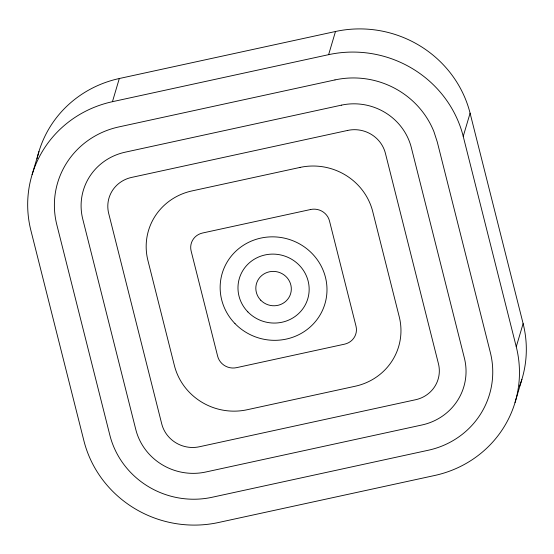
<?xml version="1.0" encoding="UTF-8"?>
<svg xmlns="http://www.w3.org/2000/svg" width="554" height="554" viewBox="0 0 554 554"><rect width="100%" height="100%" fill="white"/><g stroke="black" fill="none" stroke-linecap="round" stroke-linejoin="round"><path stroke-width="0.83" d="M32.104 174.648L38.967 151.484M523.121 323.598L516.259 346.769A111.624 107.455 16.5 0 1 434.689 475.484L218.511 522.505A111.624 107.455 16.5 0 1 83.91 440.811L30.879 230.402A111.624 107.455 16.5 0 1 112.448 101.687L119.311 78.516L335.489 31.495A111.624 107.455 16.5 0 1 470.09 113.189L523.121 323.598A111.624 107.455 16.5 0 1 519.486 386.394M112.448 101.687L328.619 54.666L335.489 31.495M516.259 346.769L463.227 136.36L470.09 113.189M515.033 402.516L521.896 379.351M328.619 54.666A111.624 107.455 16.5 0 1 463.227 136.36M37.07 158.679A111.624 107.455 16.5 0 1 119.311 78.516M334.983 79.915L118.812 126.935A84.831 81.667 16.5 0 0 56.82 224.758L109.851 435.167A84.831 81.667 16.5 0 0 212.154 497.257L428.325 450.236A84.831 81.667 16.5 0 0 490.318 352.406L437.286 142.004L433.948 131.72A84.831 81.667 16.5 0 0 334.983 79.915M341.347 105.163L125.176 152.184A58.045 55.878 16.5 0 0 82.761 219.114L135.792 429.523A58.045 55.878 16.5 0 0 205.79 472.008L421.961 424.98A58.045 55.878 16.5 0 0 464.377 358.05L411.345 147.648A58.045 55.878 16.5 0 0 341.347 105.163M347.711 130.412L131.54 177.432A31.253 30.089 16.5 0 0 108.702 213.477L161.733 423.879A31.253 30.089 16.5 0 0 199.426 446.753L415.597 399.732A31.253 30.089 16.5 0 0 438.436 363.694L385.404 153.285A31.253 30.089 16.5 0 0 347.711 130.412M300.033 167.419L191.947 190.929A60.275 58.025 16.5 0 0 147.904 260.435L174.42 365.64A60.275 58.025 16.5 0 0 247.105 409.752L355.19 386.242A60.275 58.025 16.5 0 0 399.233 316.736L372.717 211.531A60.275 58.025 16.5 0 0 300.033 167.419M310.642 209.502L202.556 233.012A15.63 15.041 16.5 0 0 191.137 251.031L217.653 356.236A15.63 15.041 16.5 0 0 236.496 367.669L344.581 344.159A15.63 15.041 16.5 0 0 356 326.14L329.485 220.935A15.63 15.041 16.5 0 0 310.642 209.502M235 323.605A53.579 51.577 16.5 0 0 324.866 304.063A53.579 51.577 16.5 0 0 260.844 238.088A53.579 51.577 16.5 0 0 235 323.605M247.873 311.923A35.698 34.369 16.5 0 0 307.747 298.897A35.698 34.369 16.5 0 0 265.089 254.937A35.698 34.369 16.5 0 0 247.873 311.923M260.754 300.22A17.804 17.139 16.5 0 0 290.615 293.724A17.804 17.139 16.5 0 0 269.341 271.806A17.804 17.139 16.5 0 0 260.754 300.22"/></g></svg>
